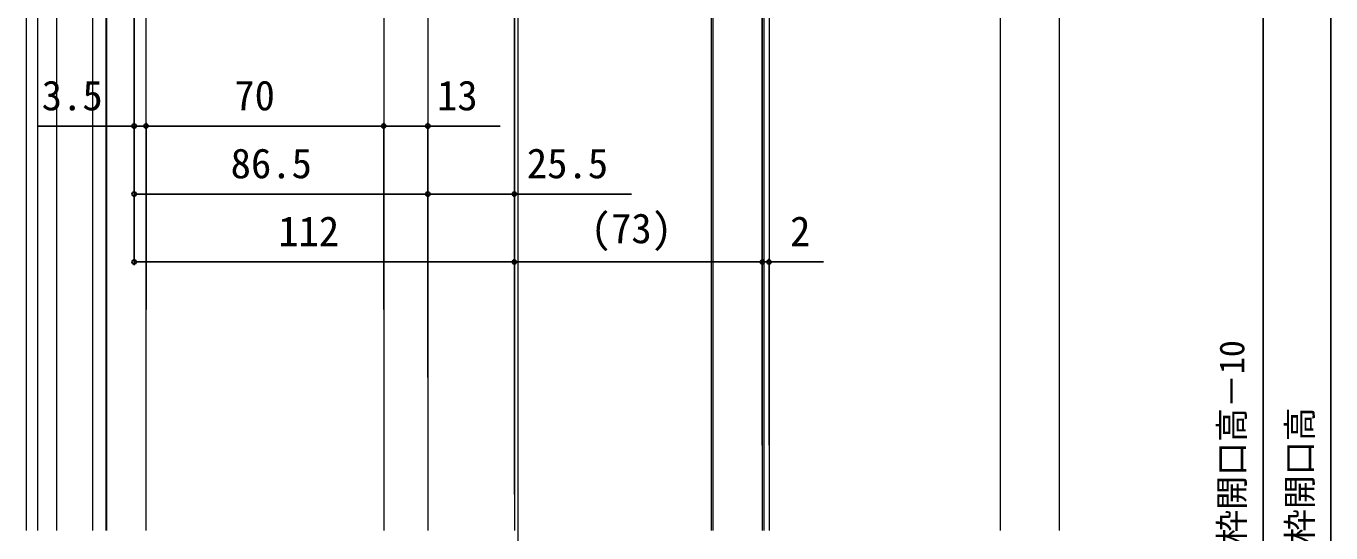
# Model space of a CAD drawing. Units: millimetres, scale not verified. Extents: x -525 to 525, y -783 to 779.
# Drawn here: x -301.8 to 82.5, y 172.1 to 321.4 of the extents above; entities that cross this region are included whole.
import ezdxf
from ezdxf.enums import TextEntityAlignment as Align

# ---------------------------------------------------------------- set-up
doc = ezdxf.new("R2010")
doc.units = ezdxf.units.MM
doc.header["$LTSCALE"] = 4
for name, color, linetype, lineweight in [('0-4_YKK_12', 2, 'Continuous', 18), ('0-5_YKK_13', 4, 'Continuous', 18), ('0-8_YSS_K', 3, 'Continuous', 18)]:
    doc.layers.add(name, color=color, linetype=linetype, lineweight=lineweight)
doc.layers.add('0-6_YKK_D', color=6, linetype='Continuous')
doc.styles.add('ＭＳ ゴシック', font='')
doc.styles.get('ＭＳ ゴシック').set_extended_font_data('MS Gothic')

msp = doc.modelspace()

# ---------------------------------------------------------------- linework, layer by layer
at = {"layer": '0-4_YKK_12'}
for p, q in [((-157.004, 563.861), (-157.005, -102.159)), ((-301.827, 473.69), (-301.827, 172.825)), ((-298.479, 462.115), (-298.445, 172.825)), ((-292.831, 459.317), (-292.831, 172.825)), ((-85.004, 416.405), (-85.004, 172.825)), ((-83.004, 416.405), (-83.004, 172.825)), ((-158.004, 388.133), (-158.004, 172.825)), ((-100.004, 381.705), (-100.004, 172.825)), ((-99.504, 381.705), (-99.504, 172.825)), ((-84.504, 381.405), (-84.504, 172.825)), ((-282.304, 379.811), (-282.304, 172.825)), ((-278.304, 379.811), (-278.304, 172.825)), ((-183.504, 358.905), (-183.504, 172.825))]:
    msp.add_line(p, q, dxfattribs=at)
at = {"layer": '0-5_YKK_13'}
for p, q in [((-278.004, 172.825), (-278.004, 368.905)), ((-266.504, 172.825), (-266.504, 368.905)), ((-196.504, 368.905), (-196.504, 172.825))]:
    msp.add_line(p, q, dxfattribs=at)
at = {"layer": '0-6_YKK_D'}
for p, q in [((82.497, -32.252), (82.497, 400.905)), ((62.497, 390.905), (62.497, -32.252)), ((-85.004, 380.705), (-85.004, 250.905)), ((-158.004, 380.405), (-158.004, 250.905)), ((-270.004, 375.905), (-270.004, 250.905)), ((-270.004, 368.905), (-270.004, 290.905)), ((-266.504, 237.905), (-266.504, 292.905)), ((-266.504, 237.905), (-266.504, 292.905)), ((-196.504, 237.905), (-196.504, 292.905)), ((-196.504, 237.905), (-196.504, 292.905)), ((-183.504, 237.905), (-183.504, 292.905)), ((-270.004, 291.905), (-298.331, 291.905)), ((-266.504, 291.905), (-270.004, 291.905)), ((-266.504, 291.905), (-196.504, 291.905)), ((-266.504, 291.905), (-263.954, 291.905)), ((-270.004, 262.307), (-270.004, 272.905)), ((-183.504, 217.905), (-183.504, 272.905)), ((-183.504, 252.905), (-183.504, 272.905)), ((-158.004, 258.735), (-158.004, 272.905)), ((-270.004, 271.905), (-183.504, 271.905)), ((-270.004, 251.905), (-158.004, 251.905)), ((-158.004, 183.452), (-158.004, 252.905)), ((-85.004, 251.905), (-158.004, 251.905)), ((-85.004, 251.905), (-87.554, 251.905)), ((-85.004, 197.905), (-85.004, 252.905)), ((-85.004, 251.905), (-83.004, 251.905)), ((-83.004, 197.905), (-83.004, 252.905)), ((-83.004, 251.905), (-66.949, 251.905))]:
    msp.add_line(p, q, dxfattribs=at)
for points in [[(-196.504, 291.905), (-183.504, 291.905), (-162.227, 291.905)], [(-183.504, 271.905), (-158.004, 271.905), (-123.499, 271.905)]]:
    msp.add_lwpolyline(points, dxfattribs=at)
for centre in [(-270.004, 291.905), (-266.504, 291.905), (-266.504, 291.905), (-196.504, 291.905), (-196.504, 291.905), (-183.504, 291.905), (-270.004, 271.905), (-183.504, 271.905), (-183.504, 271.905), (-158.004, 271.905), (-270.004, 251.905), (-158.004, 251.905), (-158.004, 251.905), (-85.004, 251.905), (-85.004, 251.905), (-83.004, 251.905)]:
    msp.add_circle(centre, 0.637, dxfattribs=at)
at = {"layer": '0-8_YSS_K'}
for p, q in [((2.497, 477.405), (2.497, 172.825)), ((-14.804, 172.825), (-14.804, 387.405))]:
    msp.add_line(p, q, dxfattribs=at)

# ---------------------------------------------------------------- texts
at = {"layer": '0-6_YKK_D', "style": 'ＭＳ ゴシック'}
for s, p in [('3.5', (-297.218, 293.905)), ('70', (-240.504, 293.905)), ('13', (-180.795, 293.905)), ('86.5', (-241.583, 273.905)), ('25.5', (-154.34, 273.905)), ('112', (-227.572, 253.905)), ('(73)', (-135.515, 254.769)), ('2', (-76.79, 253.905))]:
    msp.add_text(s, height=8.798, dxfattribs=at).set_placement(p, align=Align.BOTTOM_LEFT)
for s, p in [('新設ドア枠H＝既設ドア枠開口高－10', (59.19, 63.9)), ('既設ドア枠開口高', (79.19, 129.1))]:
    msp.add_text(s, height=7.331, rotation=90, dxfattribs=at).set_placement(p, align=Align.BOTTOM_LEFT)

doc.saveas('drawing.dxf')
